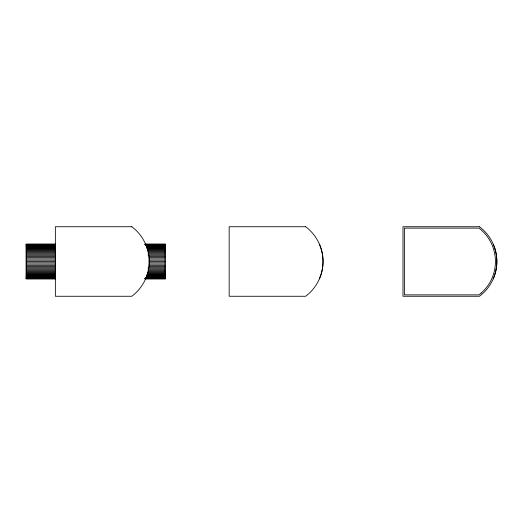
<?xml version="1.0" encoding="UTF-8"?>
<svg xmlns="http://www.w3.org/2000/svg" width="523" height="523" viewBox="0 0 523 523"><rect width="100%" height="100%" fill="white"/><g stroke="black" fill="none" stroke-linecap="round" stroke-linejoin="round"><path stroke-width="0.78" d="M319.376 278.877C324.221 267.972 324.221 255.028 319.376 244.123M493.196 278.877C498.04 267.972 498.04 255.028 493.196 244.123M55.425 244.149L26.15 244.149L26.15 278.851L55.425 278.851M144.878 244.149L165.203 244.149M26.15 244.248L55.425 244.248M144.878 244.248L165.203 244.248M26.15 244.411L55.425 244.411M144.878 244.411L165.203 244.411M26.15 244.633L55.425 244.633M145.688 244.633L165.203 244.633M26.15 244.927L55.425 244.927M145.688 244.927L165.203 244.927M26.15 245.28L55.425 245.28M145.688 245.28L165.203 245.28M26.15 245.699L55.425 245.699M145.688 245.699L165.203 245.699M26.15 246.176L55.425 246.176M146.499 246.176L165.203 246.176M26.15 246.719L55.425 246.719M146.499 246.719L165.203 246.719M26.15 247.32L55.425 247.32M146.499 247.32L165.203 247.32M26.15 247.987L55.425 247.987M146.499 247.987L165.203 247.987M26.15 248.706L55.425 248.706M147.316 248.706L165.203 248.706M26.15 249.484L55.425 249.484M147.316 249.484L165.203 249.484M26.15 250.321L55.425 250.321M147.316 250.321L165.203 250.321M26.15 251.217L55.425 251.217M148.127 251.217L165.203 251.217M26.15 252.158L55.425 252.158M148.127 252.158L165.203 252.158M26.15 253.158L55.425 253.158M148.127 253.158L165.203 253.158M26.15 254.211L55.425 254.211M148.127 254.211L165.203 254.211M26.15 255.309L55.425 255.309M148.127 255.309L165.203 255.309M26.15 256.46L55.425 256.46M148.944 256.46L165.203 256.46M26.15 257.656L55.425 257.656M148.944 257.656L165.203 257.656M26.15 258.892L55.425 258.892M148.944 258.892L165.203 258.892M26.15 260.179L55.425 260.179M148.944 260.179L165.203 260.179M26.15 261.5L55.425 261.5M148.944 261.5L165.203 261.5M26.15 262.821L55.425 262.821M148.944 262.821L165.203 262.821M26.15 264.108L55.425 264.108M148.944 264.108L165.203 264.108M26.15 265.344L55.425 265.344M148.944 265.344L165.203 265.344M26.15 266.54L55.425 266.54M148.944 266.54L165.203 266.54M26.15 267.691L55.425 267.691M148.127 267.691L165.203 267.691M26.15 268.789L55.425 268.789M148.127 268.789L165.203 268.789M26.15 269.842L55.425 269.842M148.127 269.842L165.203 269.842M26.15 270.842L55.425 270.842M148.127 270.842L165.203 270.842M26.15 271.783L55.425 271.783M148.127 271.783L165.203 271.783M26.15 272.679L55.425 272.679M147.316 272.679L165.203 272.679M26.15 273.516L55.425 273.516M147.316 273.516L165.203 273.516M26.15 274.294L55.425 274.294M147.316 274.294L165.203 274.294M26.15 275.013L55.425 275.013M146.499 275.013L165.203 275.013M26.15 275.68L55.425 275.68M146.499 275.68L165.203 275.68M26.15 276.281L55.425 276.281M146.499 276.281L165.203 276.281M26.15 276.824L55.425 276.824M146.499 276.824L165.203 276.824M26.15 277.301L55.425 277.301M145.688 277.301L165.203 277.301M26.15 277.72L55.425 277.72M145.688 277.72L165.203 277.72M26.15 278.073L55.425 278.073M145.688 278.073L165.203 278.073M26.15 278.367L55.425 278.367M145.688 278.367L165.203 278.367M26.15 278.589L55.425 278.589M144.878 278.589L165.203 278.589M26.15 278.752L55.425 278.752M144.878 278.752L165.203 278.752M144.878 278.851L165.203 278.851M165.203 244.117L165.203 278.883M481.153 293.102L478.976 294.874L404.377 294.874L404.377 228.126L478.976 228.126L481.153 229.898A42.062 42.062 0 0 1 481.153 293.102M131.829 226.734L55.353 226.734L55.353 296.266L131.829 296.266A43.455 43.455 0 0 0 131.829 226.734M305.648 226.734L229.172 226.734L229.172 296.266L305.648 296.266A43.455 43.455 0 0 0 305.648 226.734M479.467 226.734L402.991 226.734L402.991 296.266L479.467 296.266A43.455 43.455 0 0 0 479.467 226.734"/></g></svg>
